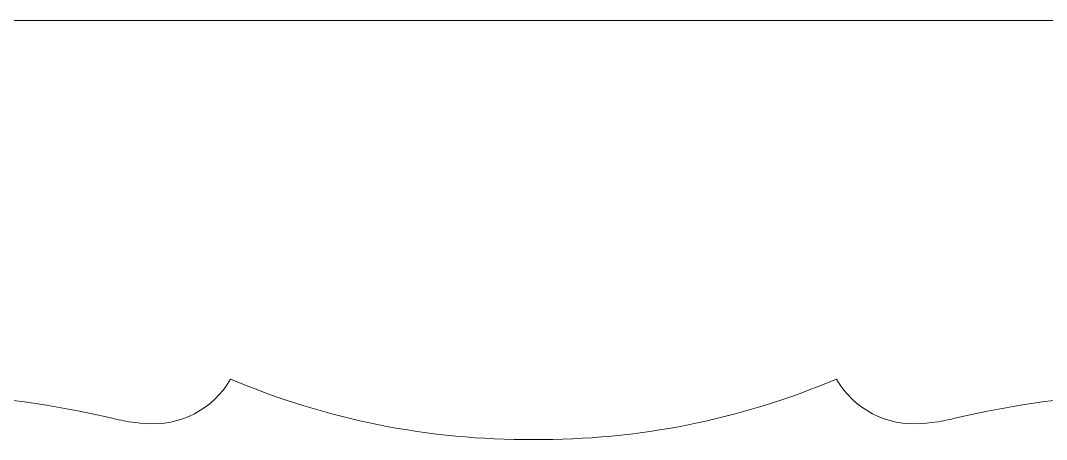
# Model space of a CAD drawing. Header units: millimetres. Extents: x -866 to 1519, y 0 to 1788.
# Drawn here: x -356 to 356, y 1498 to 1788 of the extents above; entities that cross this region are included whole.
import ezdxf

# ---------------------------------------------------------------- set-up
doc = ezdxf.new("R2010")
doc.units = ezdxf.units.MM
doc.layers.add('ceco.net 173', color=7, linetype='Continuous')

msp = doc.modelspace()

# ---------------------------------------------------------------- linework, layer by layer
at = {"layer": 'ceco.net 173', "lineweight": 5}
for p in [(-850.17, 1788.34), (850.17, 1788.34)]:
    msp.add_line(p, (0, 1788.34), dxfattribs=at)
for centre, radius, start, end in [((-264.28, 1570.71), 62.29, 264.89611, 329.87584), ((-4.56, 2024.01), 526.47, 246.98338, 270.49614), ((4.56, 2024.01), 526.47, 269.50386, 293.01662), ((264.28, 1570.71), 62.29, 210.12416, 275.10389), ((-458.91, 790.43), 740.72, 77.03106, 96.19025), ((458.91, 790.43), 740.72, 83.80975, 102.96894), ((458.91, 790.43), 740.72, 83.80975, 102.96894)]:
    msp.add_arc(centre, radius, start, end, dxfattribs=at)
for points in [[(-292.67, 1512.26), (-291.25, 1511.91), (-286.19, 1510.71), (-279.64, 1509.33), (-269.82, 1508.67)], [(292.67, 1512.26), (291.25, 1511.91), (286.19, 1510.71), (279.64, 1509.33), (269.82, 1508.67)]]:
    msp.add_open_spline(points, degree=3, knots=[92.146117, 92.146117, 92.146117, 92.146117, 95.286502, 102.477972, 102.477972, 102.477972, 102.477972], dxfattribs=at)

doc.saveas('drawing.dxf')
